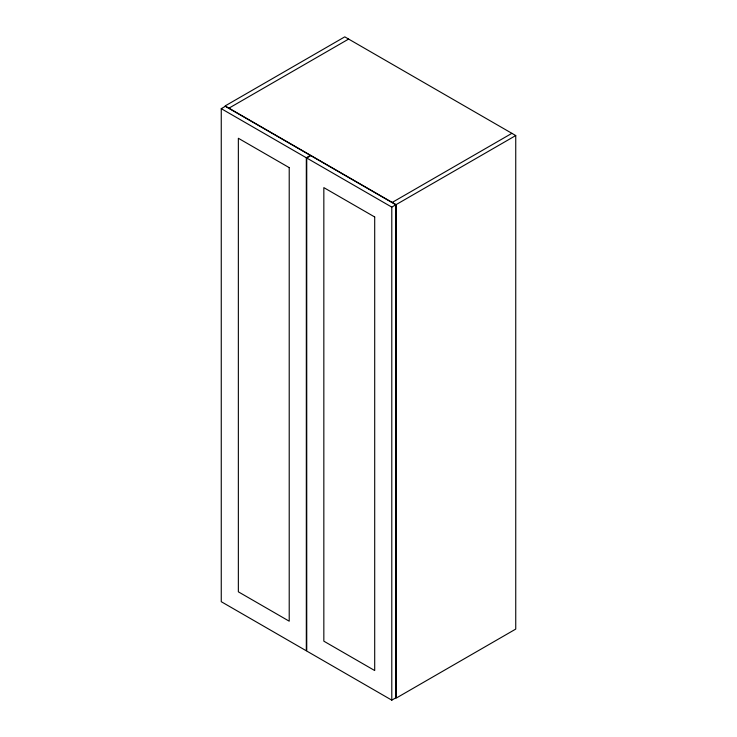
<?xml version="1.0" encoding="UTF-8"?>
<svg xmlns="http://www.w3.org/2000/svg" width="737" height="737" viewBox="0 0 737 737"><rect width="100%" height="100%" fill="white"/><g stroke="black" fill="none" stroke-linecap="round" stroke-linejoin="round"><path stroke-width="1.11" d="M221.257 108.661L225.319 106.312L310.369 155.415L306.316 157.764L221.257 108.661L221.257 601.696L306.316 650.799L306.316 157.764M228.949 108.164L348.629 39.07M306.739 158.013L310.802 155.664L395.852 204.766L395.852 697.81L391.789 700.15L306.739 651.047L306.739 158.013L391.789 207.115L395.852 204.766M392.222 202.426L511.893 133.333M396.064 204.646L515.743 135.553L515.743 629.085L396.064 698.179L396.064 204.646L225.107 105.944L344.778 36.85L515.743 135.553M391.789 207.115L391.789 700.15M289.217 167.631L238.355 138.27L238.355 591.82L289.217 621.19L289.217 167.631M374.7 216.982L323.838 187.622L323.838 641.172L374.7 670.541L374.7 216.982"/></g></svg>
